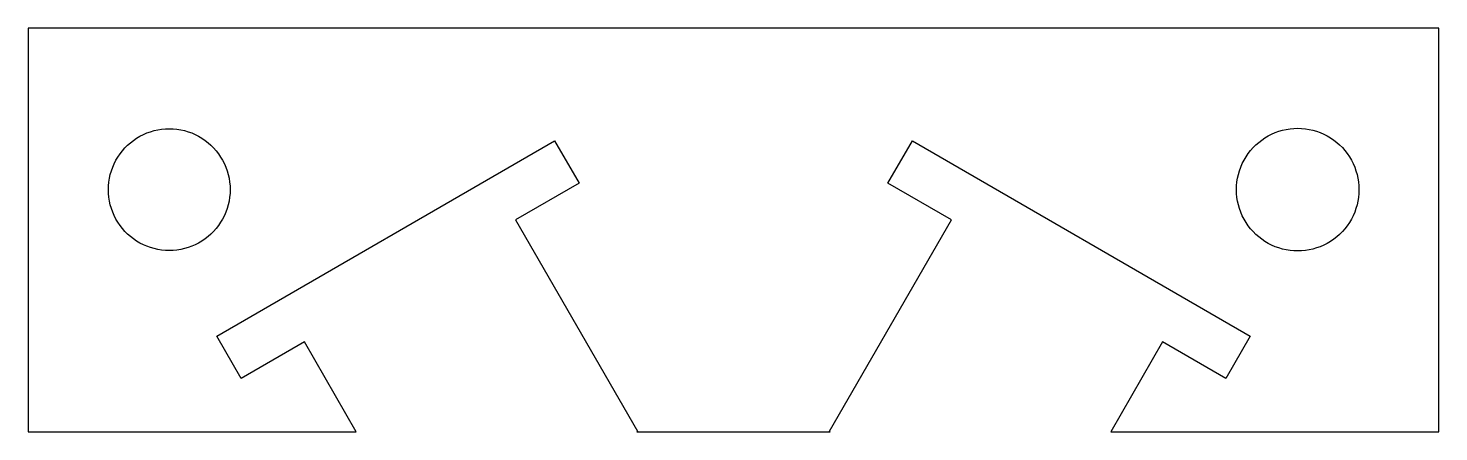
# Model space of a CAD drawing. Header units: metres. Extents: x -17.5 to 17.5, y -5 to 5.
import ezdxf

# ---------------------------------------------------------------- set-up
doc = ezdxf.new("R2010")
doc.units = ezdxf.units.M

msp = doc.modelspace()

# ---------------------------------------------------------------- linework, layer by layer
for p, q in [((17.5, 5), (-17.5, 5)), ((-17.5, 5), (-17.5, -5)), ((17.5, -5), (17.5, 5)), ((-14.4666, 2.43608), (-14.3755, 2.46255)), ((-14.3755, 2.46255), (-14.2829, 2.48325)), ((-14.2829, 2.48325), (-14.1892, 2.49809)), ((-14.1892, 2.49809), (-14.0948, 2.50702)), ((-14.0948, 2.50702), (-14, 2.50999)), ((-14, 2.50999), (-13.9052, 2.50702)), ((-13.9052, 2.50702), (-13.8107, 2.49809)), ((-13.8107, 2.49809), (-13.717, 2.48325)), ((-13.717, 2.48325), (-13.6245, 2.46255)), ((-13.6245, 2.46255), (-13.5334, 2.43608)), ((13.5303, 2.4456), (13.622, 2.47224)), ((13.622, 2.47224), (13.7152, 2.49307)), ((13.7152, 2.49307), (13.8095, 2.50801)), ((13.8095, 2.50801), (13.9046, 2.517)), ((13.9046, 2.517), (14, 2.51999)), ((14, 2.51999), (14.0954, 2.517)), ((14.0954, 2.517), (14.1905, 2.50801)), ((14.1905, 2.50801), (14.2848, 2.49307)), ((14.2848, 2.49307), (14.378, 2.47224)), ((14.378, 2.47224), (14.4697, 2.4456)), ((-15.1007, 2.03366), (-15.0337, 2.10074)), ((-15.0337, 2.10074), (-14.9625, 2.16347)), ((-14.9625, 2.16347), (-14.8875, 2.2216)), ((-14.8875, 2.2216), (-14.8091, 2.27493)), ((-14.8091, 2.27493), (-14.7274, 2.32321)), ((-14.7274, 2.32321), (-14.6429, 2.36629)), ((-14.6429, 2.36629), (-14.5559, 2.40396)), ((-14.5559, 2.40396), (-14.4666, 2.43608)), ((-13.5334, 2.43608), (-13.4441, 2.40396)), ((-13.4441, 2.40396), (-13.3571, 2.36629)), ((-13.3571, 2.36629), (-13.2725, 2.32321)), ((-13.2725, 2.32321), (-13.1909, 2.27493)), ((-13.1909, 2.27493), (-13.1124, 2.2216)), ((-13.1124, 2.2216), (-13.0375, 2.16347)), ((-13.0375, 2.16347), (-12.9663, 2.10074)), ((-12.9663, 2.10074), (-12.8992, 2.03366)), ((-12.8215, -2.63264), (-4.43843, 2.20734)), ((-4.43843, 2.20734), (-3.83344, 1.15944)), ((3.83344, 1.15944), (4.43843, 2.20734)), ((4.43843, 2.20734), (12.8215, -2.63264)), ((12.892, 2.0405), (12.9595, 2.10803)), ((12.9595, 2.10803), (13.0311, 2.17117)), ((13.0311, 2.17117), (13.1066, 2.22971)), ((13.1066, 2.22971), (13.1855, 2.28337)), ((13.1855, 2.28337), (13.2677, 2.33199)), ((13.2677, 2.33199), (13.3528, 2.37534)), ((13.3528, 2.37534), (13.4404, 2.41325)), ((13.4404, 2.41325), (13.5303, 2.4456)), ((14.4697, 2.4456), (14.5595, 2.41325)), ((14.5595, 2.41325), (14.6472, 2.37534)), ((14.6472, 2.37534), (14.7323, 2.33199)), ((14.7323, 2.33199), (14.8145, 2.28337)), ((14.8145, 2.28337), (14.8934, 2.22971)), ((14.8934, 2.22971), (14.9689, 2.17117)), ((14.9689, 2.17117), (15.0405, 2.10803)), ((15.0405, 2.10803), (15.108, 2.0405)), ((-15.3232, 1.72745), (-15.2749, 1.8091)), ((-15.2749, 1.8091), (-15.2216, 1.88754)), ((-15.2216, 1.88754), (-15.1635, 1.96251)), ((-15.1635, 1.96251), (-15.1007, 2.03366)), ((-12.8992, 2.03366), (-12.8365, 1.96251)), ((-12.8365, 1.96251), (-12.7784, 1.88754)), ((-12.7784, 1.88754), (-12.7251, 1.8091)), ((-12.7251, 1.8091), (-12.6768, 1.72745)), ((12.668, 1.73225), (12.7166, 1.81445)), ((12.7166, 1.81445), (12.7703, 1.89343)), ((12.7703, 1.89343), (12.8288, 1.96887)), ((12.8288, 1.96887), (12.892, 2.0405)), ((15.108, 2.0405), (15.1712, 1.96887)), ((15.1712, 1.96887), (15.2297, 1.89343)), ((15.2297, 1.89343), (15.2834, 1.81445)), ((15.2834, 1.81445), (15.332, 1.73225)), ((-15.4626, 1.37552), (-15.4361, 1.46661)), ((-15.4361, 1.46661), (-15.404, 1.55586)), ((-15.404, 1.55586), (-15.3663, 1.64291)), ((-15.3663, 1.64291), (-15.3232, 1.72745)), ((-12.6768, 1.72745), (-12.6337, 1.64291)), ((-12.6337, 1.64291), (-12.596, 1.55586)), ((-12.596, 1.55586), (-12.5639, 1.46661)), ((-12.5639, 1.46661), (-12.5374, 1.37552)), ((12.5277, 1.37801), (12.5544, 1.4697)), ((12.5544, 1.4697), (12.5867, 1.55954)), ((12.5867, 1.55954), (12.6246, 1.64717)), ((12.6246, 1.64717), (12.668, 1.73225)), ((15.332, 1.73225), (15.3753, 1.64717)), ((15.3753, 1.64717), (15.4133, 1.55954)), ((15.4133, 1.55954), (15.4456, 1.4697)), ((15.4456, 1.4697), (15.4722, 1.37801)), ((-15.51, 1), (-15.507, 1.0948)), ((-15.507, 1.0948), (-15.4981, 1.18924)), ((-15.4981, 1.18924), (-15.4832, 1.28294)), ((-15.4832, 1.28294), (-15.4626, 1.37552)), ((-12.5374, 1.37552), (-12.5167, 1.28294)), ((-12.5167, 1.28294), (-12.5019, 1.18924)), ((-12.5019, 1.18924), (-12.493, 1.0948)), ((-12.493, 1.0948), (-12.49, 1)), ((-3.83344, 1.15944), (-5.40526, 0.251953)), ((5.40526, 0.251953), (3.83344, 1.15944)), ((12.48, 1), (12.483, 1.09543)), ((12.483, 1.09543), (12.492, 1.19051)), ((12.492, 1.19051), (12.5069, 1.28481)), ((12.5069, 1.28481), (12.5277, 1.37801)), ((15.4722, 1.37801), (15.4931, 1.28481)), ((15.4931, 1.28481), (15.508, 1.19051)), ((15.508, 1.19051), (15.517, 1.09543)), ((15.517, 1.09543), (15.52, 1)), ((-15.507, 0.905182), (-15.51, 1)), ((-15.4981, 0.810745), (-15.507, 0.905182)), ((-15.4832, 0.717041), (-15.4981, 0.810745)), ((-15.4626, 0.624466), (-15.4832, 0.717041)), ((-12.5167, 0.717041), (-12.5374, 0.624466)), ((-12.5019, 0.810745), (-12.5167, 0.717041)), ((-12.493, 0.905182), (-12.5019, 0.810745)), ((-12.49, 1), (-12.493, 0.905182)), ((12.483, 0.904556), (12.48, 1)), ((12.492, 0.809479), (12.483, 0.904556)), ((12.5069, 0.715179), (12.492, 0.809479)), ((12.5277, 0.621979), (12.5069, 0.715179)), ((15.4931, 0.715179), (15.4722, 0.621979)), ((15.508, 0.809479), (15.4931, 0.715179)), ((15.517, 0.904556), (15.508, 0.809479)), ((15.52, 1), (15.517, 0.904556)), ((-15.4361, 0.533371), (-15.4626, 0.624466)), ((-15.404, 0.444122), (-15.4361, 0.533371)), ((-15.3663, 0.357071), (-15.404, 0.444122)), ((-15.3232, 0.272537), (-15.3663, 0.357071)), ((-12.6337, 0.357071), (-12.6768, 0.272537)), ((-12.596, 0.444122), (-12.6337, 0.357071)), ((-12.5639, 0.533371), (-12.596, 0.444122)), ((-12.5374, 0.624466), (-12.5639, 0.533371)), ((12.5544, 0.530289), (12.5277, 0.621979)), ((12.5867, 0.440445), (12.5544, 0.530289)), ((12.6246, 0.352814), (12.5867, 0.440445)), ((12.668, 0.267731), (12.6246, 0.352814)), ((15.3753, 0.352814), (15.332, 0.267731)), ((15.4133, 0.440445), (15.3753, 0.352814)), ((15.4456, 0.530289), (15.4133, 0.440445)), ((15.4722, 0.621979), (15.4456, 0.530289)), ((-15.2749, 0.190887), (-15.3232, 0.272537)), ((-15.2216, 0.112442), (-15.2749, 0.190887)), ((-15.1635, 0.037476), (-15.2216, 0.112442)), ((-15.1007, -0.033661), (-15.1635, 0.037476)), ((-12.8365, 0.037476), (-12.8992, -0.033661)), ((-12.7784, 0.112442), (-12.8365, 0.037476)), ((-12.7251, 0.190887), (-12.7784, 0.112442)), ((-12.6768, 0.272537), (-12.7251, 0.190887)), ((-5.40526, 0.251953), (-2.38026, -4.98749)), ((2.38026, -4.98749), (5.40526, 0.251953)), ((12.7166, 0.185532), (12.668, 0.267731)), ((12.7703, 0.106552), (12.7166, 0.185532)), ((12.8288, 0.031113), (12.7703, 0.106552)), ((12.892, -0.040497), (12.8288, 0.031113)), ((15.1712, 0.031113), (15.108, -0.040497)), ((15.2297, 0.106552), (15.1712, 0.031113)), ((15.2834, 0.185532), (15.2297, 0.106552)), ((15.332, 0.267731), (15.2834, 0.185532)), ((-15.0337, -0.100739), (-15.1007, -0.033661)), ((-14.9625, -0.163467), (-15.0337, -0.100739)), ((-14.8875, -0.221603), (-14.9625, -0.163467)), ((-14.8091, -0.274933), (-14.8875, -0.221603)), ((-14.7274, -0.323212), (-14.8091, -0.274933)), ((-14.6429, -0.366287), (-14.7274, -0.323212)), ((-13.2725, -0.323212), (-13.3571, -0.366287)), ((-13.1909, -0.274933), (-13.2725, -0.323212)), ((-13.1124, -0.221603), (-13.1909, -0.274933)), ((-13.0375, -0.163467), (-13.1124, -0.221603)), ((-12.9663, -0.100739), (-13.0375, -0.163467)), ((-12.8992, -0.033661), (-12.9663, -0.100739)), ((12.9595, -0.108032), (12.892, -0.040497)), ((13.0311, -0.171173), (12.9595, -0.108032)), ((13.1066, -0.229706), (13.0311, -0.171173)), ((13.1855, -0.283371), (13.1066, -0.229706)), ((13.2677, -0.331985), (13.1855, -0.283371)), ((13.3528, -0.375336), (13.2677, -0.331985)), ((14.7323, -0.331985), (14.6472, -0.375336)), ((14.8145, -0.283371), (14.7323, -0.331985)), ((14.8934, -0.229706), (14.8145, -0.283371)), ((14.9689, -0.171173), (14.8934, -0.229706)), ((15.0405, -0.108032), (14.9689, -0.171173)), ((15.108, -0.040497), (15.0405, -0.108032)), ((-14.5559, -0.403961), (-14.6429, -0.366287)), ((-14.4666, -0.436081), (-14.5559, -0.403961)), ((-14.3755, -0.462555), (-14.4666, -0.436081)), ((-14.2829, -0.483246), (-14.3755, -0.462555)), ((-14.1892, -0.498093), (-14.2829, -0.483246)), ((-14.0948, -0.507019), (-14.1892, -0.498093)), ((-14, -0.509995), (-14.0948, -0.507019)), ((-13.9052, -0.507019), (-14, -0.509995)), ((-13.8107, -0.498093), (-13.9052, -0.507019)), ((-13.717, -0.483246), (-13.8107, -0.498093)), ((-13.6245, -0.462555), (-13.717, -0.483246)), ((-13.5334, -0.436081), (-13.6245, -0.462555)), ((-13.4441, -0.403961), (-13.5334, -0.436081)), ((-13.3571, -0.366287), (-13.4441, -0.403961)), ((13.4404, -0.413254), (13.3528, -0.375336)), ((13.5303, -0.445602), (13.4404, -0.413254)), ((13.622, -0.472244), (13.5303, -0.445602)), ((13.7152, -0.493073), (13.622, -0.472244)), ((13.8095, -0.508011), (13.7152, -0.493073)), ((13.9046, -0.516998), (13.8095, -0.508011)), ((14, -0.519989), (13.9046, -0.516998)), ((14.0954, -0.516998), (14, -0.519989)), ((14.1905, -0.508011), (14.0954, -0.516998)), ((14.2848, -0.493073), (14.1905, -0.508011)), ((14.378, -0.472244), (14.2848, -0.493073)), ((14.4697, -0.445602), (14.378, -0.472244)), ((14.5595, -0.413254), (14.4697, -0.445602)), ((14.6472, -0.375336), (14.5595, -0.413254)), ((-12.2166, -3.68054), (-12.8215, -2.63264)), ((-10.6447, -2.77304), (-12.2166, -3.68054)), ((-9.35899, -5), (-10.6447, -2.77304)), ((10.6447, -2.77304), (9.35899, -5)), ((12.2166, -3.68054), (10.6447, -2.77304)), ((12.8215, -2.63264), (12.2166, -3.68054)), ((-17.5, -5), (-9.35899, -5)), ((-2.38026, -4.98749), (-2.40192, -5)), ((-2.40192, -5), (2.40192, -5)), ((2.40192, -5), (2.38026, -4.98749)), ((9.35899, -5), (17.5, -5))]:
    msp.add_line(p, q)

doc.saveas('drawing.dxf')
